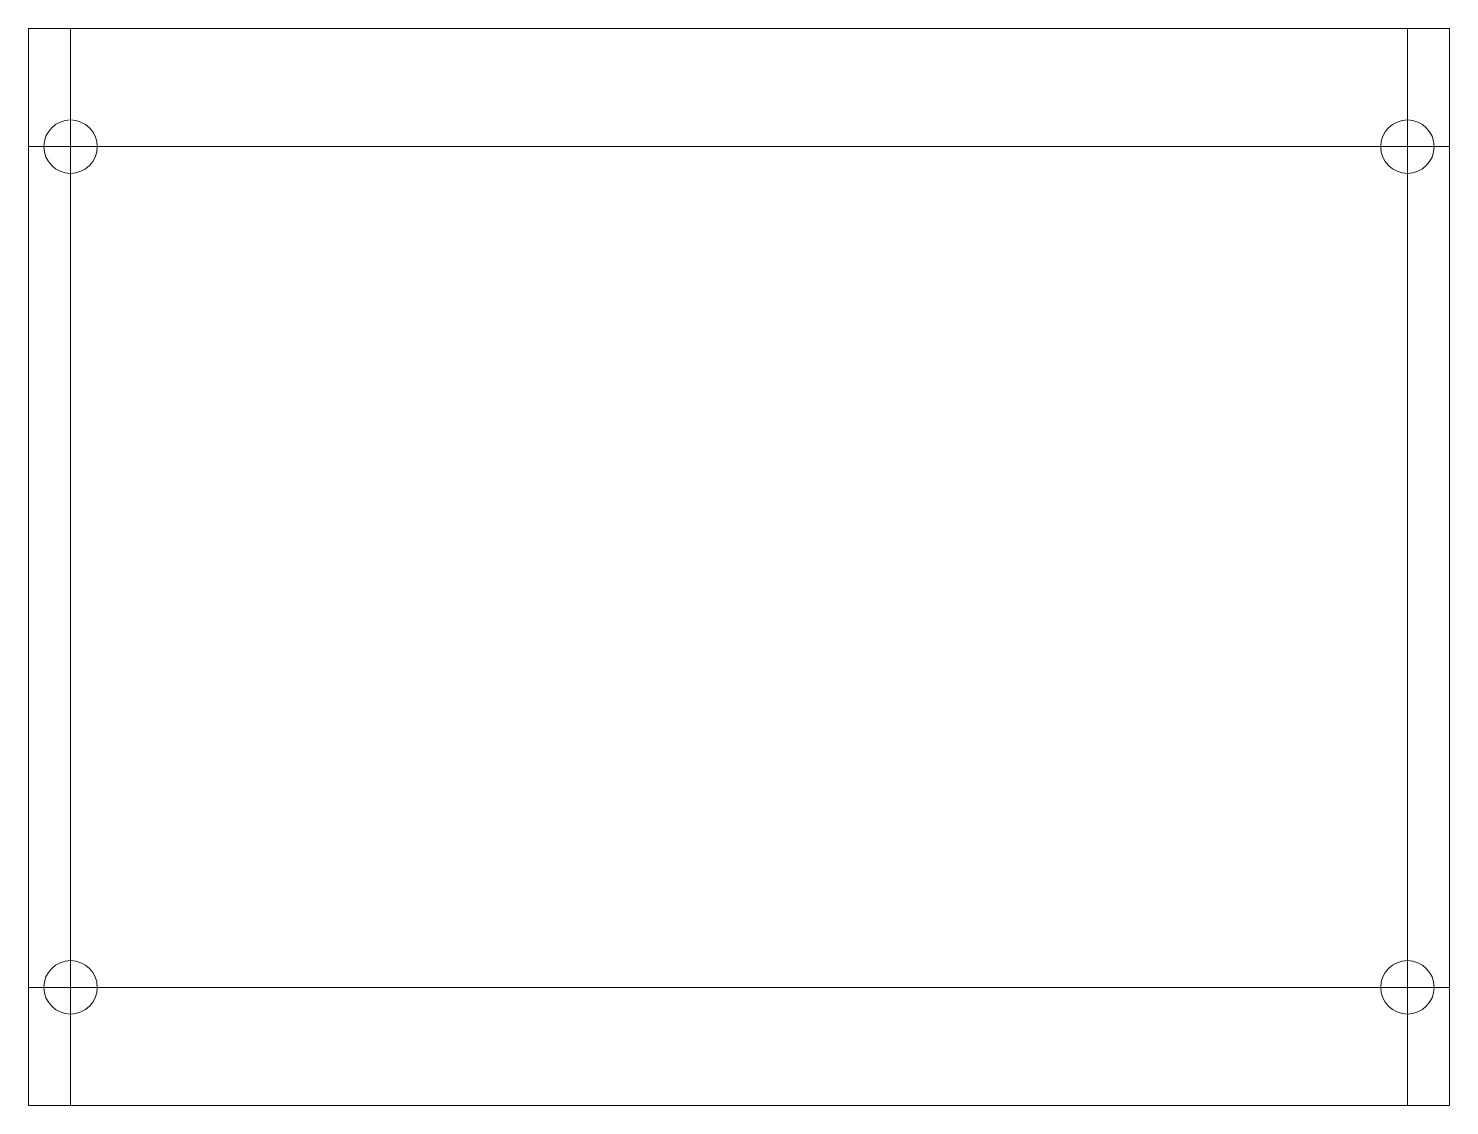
# Model space of a CAD drawing. Header units: inches. Extents: x -0.11 to 3.62, y -0.31 to 2.51.
import ezdxf

# ---------------------------------------------------------------- set-up
doc = ezdxf.new("R2010")
doc.units = ezdxf.units.IN
doc.layers.get('0').update_dxf_attribs({"linetype": 'CONTINUOUS', "lineweight": 0})

msp = doc.modelspace()

# ---------------------------------------------------------------- linework, layer by layer
for p, q in [((-0.1105, 2.5145), (-0.1105, -0.31)), ((3.617, 2.5145), (-0.1105, 2.5145)), ((0, 2.2045), (0, 2.5145)), ((3.5065, 2.2045), (3.5065, 2.5145)), ((3.617, 2.5145), (3.617, -0.31)), ((0, 2.2045), (-0.1105, 2.2045)), ((0, 0), (0, 2.2045)), ((0, 2.2045), (3.5065, 2.2045)), ((3.5065, 0), (3.5065, 2.2045)), ((3.5065, 2.2045), (3.617, 2.2045)), ((0, 0), (-0.1105, 0)), ((0, 0), (3.5065, 0)), ((3.5065, 0), (0, 0)), ((0, 0), (0, -0.31)), ((3.5065, 0), (3.617, 0)), ((3.5065, 0), (3.5065, -0.31)), ((-0.1105, -0.31), (3.617, -0.31))]:
    msp.add_line(p, q)
for centre in [(0, 2.2045), (3.5065, 2.2045), (0, 0), (3.5065, 0)]:
    msp.add_circle(centre, 0.07)

doc.saveas('drawing.dxf')
